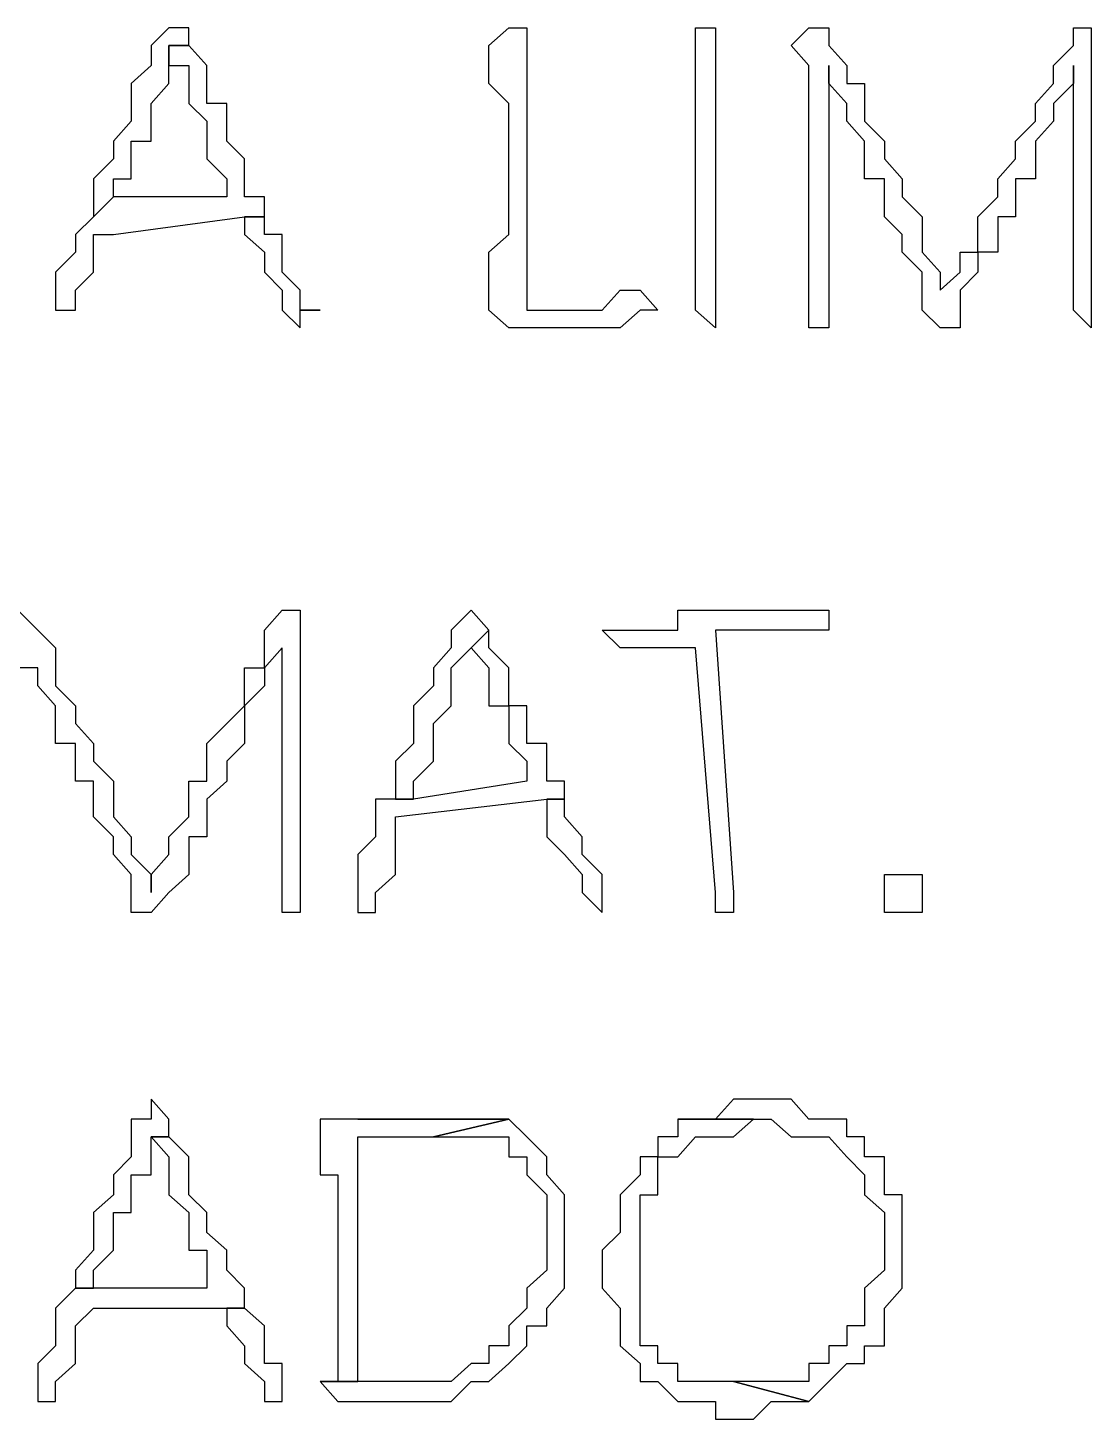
# Model space of a CAD drawing. Header units: millimetres. Extents: x -518.8 to -461.2, y 3.5 to 44.2.
# Drawn here: x -510.5876 to -510.2278, y 29.7676 to 30.2383 of the extents above; entities that cross this region are included whole.
import ezdxf

# ---------------------------------------------------------------- set-up
doc = ezdxf.new("R2010")
doc.units = ezdxf.units.MM
doc.header["$MEASUREMENT"] = 0
doc.layers.add('MYSOLIDS', color=7, linetype='Continuous')

msp = doc.modelspace()

# ---------------------------------------------------------------- linework, layer by layer
at = {"layer": 'MYSOLIDS'}
for points in [[(-510.53987, 30.2383), (-510.53987, 30.2383), (-510.53987, 30.2383), (-510.53987, 30.2383), (-510.54589, 30.23229), (-510.54589, 30.23229), (-510.54589, 30.22552), (-510.55265, 30.2195), (-510.55265, 30.21274), (-510.55265, 30.20672), (-510.55867, 30.19996), (-510.55867, 30.19996), (-510.55867, 30.19394), (-510.55867, 30.19394), (-510.56543, 30.18717), (-510.56543, 30.18116), (-510.56543, 30.17439), (-510.55867, 30.18116), (-510.55867, 30.18116), (-510.55867, 30.18717), (-510.55265, 30.18717), (-510.55265, 30.19394), (-510.55265, 30.19996), (-510.55265, 30.19996), (-510.54589, 30.19996), (-510.54589, 30.20672), (-510.54589, 30.21274), (-510.54589, 30.21274), (-510.53987, 30.2195), (-510.53987, 30.22552), (-510.53987, 30.23229), (-510.5331, 30.23229), (-510.5331, 30.2383), (-510.5331, 30.2383), (-510.53987, 30.2383), (-510.53987, 30.2383)], [(-510.41882, 30.14281), (-510.41882, 30.14281), (-510.41205, 30.14281), (-510.40604, 30.14281), (-510.40002, 30.14281), (-510.40002, 30.14281), (-510.39325, 30.14281), (-510.38724, 30.14958), (-510.38724, 30.14958), (-510.38047, 30.14958), (-510.38047, 30.14958), (-510.37446, 30.14281), (-510.37446, 30.14281), (-510.37446, 30.14281), (-510.37446, 30.14281), (-510.37446, 30.14281), (-510.38047, 30.14281), (-510.38724, 30.1368), (-510.38724, 30.1368), (-510.38724, 30.1368), (-510.39325, 30.1368), (-510.40002, 30.1368), (-510.40604, 30.1368), (-510.40604, 30.1368), (-510.41205, 30.1368), (-510.41882, 30.1368), (-510.41882, 30.1368), (-510.42483, 30.1368), (-510.42483, 30.1368), (-510.42483, 30.1368), (-510.42483, 30.1368), (-510.4316, 30.14281), (-510.4316, 30.14281), (-510.4316, 30.14958), (-510.4316, 30.14958), (-510.4316, 30.14958), (-510.4316, 30.15559), (-510.4316, 30.16236), (-510.42483, 30.16838), (-510.42483, 30.16838), (-510.42483, 30.17439), (-510.42483, 30.18116), (-510.42483, 30.18717), (-510.42483, 30.18717), (-510.42483, 30.19394), (-510.42483, 30.19394), (-510.42483, 30.19996), (-510.42483, 30.20672), (-510.42483, 30.20672), (-510.42483, 30.21274), (-510.4316, 30.2195), (-510.4316, 30.22552), (-510.4316, 30.22552), (-510.4316, 30.23229), (-510.4316, 30.23229), (-510.42483, 30.2383), (-510.42483, 30.2383), (-510.42483, 30.2383), (-510.42483, 30.2383), (-510.42483, 30.2383), (-510.42483, 30.2383), (-510.41882, 30.2383), (-510.41882, 30.2383), (-510.41882, 30.23229), (-510.41882, 30.23229), (-510.41882, 30.22552), (-510.41882, 30.2195), (-510.41882, 30.21274), (-510.41882, 30.21274), (-510.41882, 30.20672), (-510.41882, 30.19996), (-510.41882, 30.19394), (-510.41882, 30.19394), (-510.41882, 30.18717), (-510.41882, 30.18116), (-510.41882, 30.18116), (-510.41882, 30.17439), (-510.41882, 30.16838), (-510.41882, 30.16838), (-510.41882, 30.16838), (-510.41882, 30.16236), (-510.41882, 30.15559), (-510.41882, 30.14958), (-510.41882, 30.14958), (-510.41882, 30.14281), (-510.41882, 30.14281), (-510.41882, 30.14281), (-510.41882, 30.14281)], [(-510.35491, 30.18116), (-510.35491, 30.17439), (-510.35491, 30.16838), (-510.35491, 30.16838), (-510.35491, 30.16236), (-510.35491, 30.15559), (-510.35491, 30.14958), (-510.35491, 30.14958), (-510.35491, 30.14281), (-510.35491, 30.14281), (-510.35491, 30.14281), (-510.35491, 30.14281), (-510.35491, 30.1368), (-510.35491, 30.1368), (-510.36167, 30.14281), (-510.36167, 30.14281), (-510.36167, 30.14281), (-510.36167, 30.14281), (-510.36167, 30.14281), (-510.36167, 30.14281), (-510.36167, 30.14958), (-510.36167, 30.14958), (-510.36167, 30.15559), (-510.36167, 30.16236), (-510.36167, 30.16236), (-510.36167, 30.16838), (-510.36167, 30.17439), (-510.36167, 30.18116), (-510.36167, 30.18116), (-510.36167, 30.18717), (-510.36167, 30.19394), (-510.36167, 30.19996), (-510.36167, 30.19996), (-510.36167, 30.20672), (-510.36167, 30.21274), (-510.36167, 30.2195), (-510.36167, 30.2195), (-510.36167, 30.22552), (-510.36167, 30.23229), (-510.36167, 30.23229), (-510.36167, 30.23229), (-510.36167, 30.23229), (-510.36167, 30.2383), (-510.36167, 30.2383), (-510.35491, 30.2383), (-510.35491, 30.2383), (-510.35491, 30.2383), (-510.35491, 30.2383), (-510.35491, 30.23229), (-510.35491, 30.23229), (-510.35491, 30.23229), (-510.35491, 30.23229), (-510.35491, 30.22552), (-510.35491, 30.2195), (-510.35491, 30.2195), (-510.35491, 30.21274), (-510.35491, 30.20672), (-510.35491, 30.19996), (-510.35491, 30.19996), (-510.35491, 30.19394), (-510.35491, 30.18717), (-510.35491, 30.18116), (-510.35491, 30.18116), (-510.35491, 30.18116), (-510.35491, 30.18116), (-510.35491, 30.18116)], [(-510.31656, 30.22552), (-510.31656, 30.2195), (-510.31656, 30.21274), (-510.31656, 30.20672), (-510.31656, 30.20672), (-510.31656, 30.19996), (-510.31656, 30.19394), (-510.31656, 30.19394), (-510.31656, 30.18717), (-510.31656, 30.18116), (-510.31656, 30.18116), (-510.31656, 30.17439), (-510.31656, 30.17439), (-510.31656, 30.16838), (-510.31656, 30.16236), (-510.31656, 30.16236), (-510.31656, 30.15559), (-510.31656, 30.14958), (-510.31656, 30.14958), (-510.31656, 30.14281), (-510.31656, 30.1368), (-510.31656, 30.1368), (-510.32333, 30.1368), (-510.32333, 30.1368), (-510.32333, 30.1368), (-510.32333, 30.1368), (-510.32333, 30.14281), (-510.32333, 30.14281), (-510.32333, 30.14281), (-510.32333, 30.14281), (-510.32333, 30.14958), (-510.32333, 30.15559), (-510.32333, 30.16236), (-510.32333, 30.16236), (-510.32333, 30.16838), (-510.32333, 30.17439), (-510.32333, 30.18116), (-510.32333, 30.18116), (-510.32333, 30.18717), (-510.32333, 30.19394), (-510.32333, 30.19996), (-510.32333, 30.19996), (-510.32333, 30.20672), (-510.32333, 30.21274), (-510.32333, 30.2195), (-510.32333, 30.2195), (-510.32333, 30.22552), (-510.32934, 30.23229), (-510.32934, 30.23229), (-510.32934, 30.23229), (-510.32934, 30.23229), (-510.32333, 30.2383), (-510.32333, 30.2383), (-510.32333, 30.2383), (-510.32333, 30.2383), (-510.31656, 30.2383), (-510.31656, 30.23229), (-510.31656, 30.23229), (-510.31055, 30.22552), (-510.31055, 30.22552), (-510.31055, 30.2195), (-510.30453, 30.2195), (-510.30453, 30.21274), (-510.30453, 30.20672), (-510.30453, 30.20672), (-510.29777, 30.19996), (-510.29777, 30.19394), (-510.29777, 30.19394), (-510.29175, 30.18717), (-510.29175, 30.18116), (-510.29175, 30.18116), (-510.28498, 30.17439), (-510.28498, 30.16838), (-510.28498, 30.16838), (-510.28498, 30.16236), (-510.27897, 30.15559), (-510.27897, 30.15559), (-510.27897, 30.14958), (-510.27897, 30.14958), (-510.27897, 30.14958), (-510.2722, 30.15559), (-510.2722, 30.15559), (-510.2722, 30.16236), (-510.26619, 30.16236), (-510.26619, 30.16838), (-510.26619, 30.16838), (-510.26619, 30.17439), (-510.25942, 30.18116), (-510.25942, 30.18717), (-510.25942, 30.18717), (-510.2534, 30.19394), (-510.2534, 30.19996), (-510.24664, 30.20672), (-510.24664, 30.21274), (-510.24664, 30.21274), (-510.24062, 30.2195), (-510.24062, 30.22552), (-510.24062, 30.22552), (-510.24062, 30.22552), (-510.23386, 30.23229), (-510.23386, 30.2383), (-510.23386, 30.2383), (-510.23386, 30.2383), (-510.23386, 30.2383), (-510.22784, 30.2383), (-510.22784, 30.2383), (-510.22784, 30.23229), (-510.22784, 30.23229), (-510.22784, 30.14281), (-510.22784, 30.14281), (-510.22784, 30.14281), (-510.22784, 30.1368), (-510.22784, 30.1368), (-510.23386, 30.14281), (-510.23386, 30.14281), (-510.23386, 30.14281), (-510.23386, 30.14281), (-510.23386, 30.22552), (-510.23386, 30.2195), (-510.24062, 30.21274), (-510.24062, 30.20672), (-510.24664, 30.19996), (-510.24664, 30.19394), (-510.24664, 30.18717), (-510.2534, 30.18717), (-510.2534, 30.18116), (-510.2534, 30.17439), (-510.25942, 30.17439), (-510.25942, 30.16838), (-510.25942, 30.16838), (-510.25942, 30.16236), (-510.26619, 30.16236), (-510.26619, 30.15559), (-510.26619, 30.15559), (-510.26619, 30.15559), (-510.2722, 30.14958), (-510.2722, 30.14281), (-510.2722, 30.1368), (-510.27897, 30.1368), (-510.27897, 30.1368), (-510.27897, 30.1368), (-510.27897, 30.1368), (-510.28498, 30.14281), (-510.28498, 30.14958), (-510.28498, 30.14958), (-510.28498, 30.14958), (-510.28498, 30.15559), (-510.29175, 30.16236), (-510.29175, 30.16838), (-510.29175, 30.16838), (-510.29777, 30.17439), (-510.29777, 30.18116), (-510.29777, 30.18717), (-510.30453, 30.18717), (-510.30453, 30.19394), (-510.30453, 30.19996), (-510.30453, 30.19996), (-510.31055, 30.20672), (-510.31055, 30.20672), (-510.31055, 30.21274), (-510.31656, 30.2195), (-510.31656, 30.2195), (-510.31656, 30.22552), (-510.31656, 30.22552), (-510.31656, 30.22552), (-510.31656, 30.22552), (-510.31656, 30.22552)], [(-510.5331, 30.23229), (-510.53987, 30.23229), (-510.53987, 30.22552), (-510.5331, 30.22552), (-510.5331, 30.2195), (-510.5331, 30.21274), (-510.5331, 30.21274), (-510.52709, 30.20672), (-510.52709, 30.19996), (-510.52709, 30.19996), (-510.52709, 30.19394), (-510.52032, 30.18717), (-510.52032, 30.18717), (-510.52032, 30.18116), (-510.55867, 30.18116), (-510.56543, 30.17439), (-510.56543, 30.17439), (-510.57145, 30.16838), (-510.57145, 30.16838), (-510.57145, 30.16236), (-510.57145, 30.16236), (-510.57822, 30.15559), (-510.57822, 30.14958), (-510.57822, 30.14281), (-510.57822, 30.14281), (-510.57822, 30.14281), (-510.57145, 30.14281), (-510.57145, 30.14281), (-510.57145, 30.14281), (-510.57145, 30.14958), (-510.56543, 30.15559), (-510.56543, 30.15559), (-510.56543, 30.15559), (-510.56543, 30.16236), (-510.56543, 30.16838), (-510.55867, 30.16838), (-510.51431, 30.17439), (-510.50754, 30.17439), (-510.50754, 30.18116), (-510.51431, 30.18116), (-510.51431, 30.18717), (-510.51431, 30.19394), (-510.51431, 30.19394), (-510.52032, 30.19996), (-510.52032, 30.20672), (-510.52032, 30.20672), (-510.52032, 30.21274), (-510.52709, 30.21274), (-510.52709, 30.2195), (-510.52709, 30.2195), (-510.52709, 30.22552), (-510.52709, 30.22552), (-510.5331, 30.23229), (-510.5331, 30.23229)], [(-510.50754, 30.17439), (-510.51431, 30.17439), (-510.51431, 30.17439), (-510.51431, 30.16838), (-510.50754, 30.16236), (-510.50754, 30.16236), (-510.50754, 30.15559), (-510.50152, 30.14958), (-510.50152, 30.14281), (-510.50152, 30.14281), (-510.49551, 30.1368), (-510.49551, 30.1368), (-510.49551, 30.14281), (-510.48874, 30.14281), (-510.49551, 30.14281), (-510.49551, 30.14958), (-510.50152, 30.15559), (-510.50152, 30.16236), (-510.50152, 30.16838), (-510.50754, 30.16838), (-510.50754, 30.17439), (-510.50754, 30.17439)], [(-510.591, 30.04131), (-510.58423, 30.03454), (-510.58423, 30.03454), (-510.57822, 30.02853), (-510.57822, 30.02176), (-510.57822, 30.02176), (-510.57822, 30.01574), (-510.57822, 30.01574), (-510.57145, 30.00898), (-510.57145, 30.00898), (-510.57145, 30.00296), (-510.56543, 29.9962), (-510.56543, 29.99018), (-510.56543, 29.99018), (-510.55867, 29.98341), (-510.55867, 29.9774), (-510.55867, 29.9774), (-510.55867, 29.97138), (-510.55265, 29.96462), (-510.55265, 29.96462), (-510.55265, 29.9586), (-510.54589, 29.95183), (-510.54589, 29.95183), (-510.54589, 29.94582), (-510.54589, 29.95183), (-510.54589, 29.95183), (-510.53987, 29.9586), (-510.53987, 29.9586), (-510.53987, 29.96462), (-510.5331, 29.97138), (-510.5331, 29.97138), (-510.5331, 29.9774), (-510.5331, 29.98341), (-510.52709, 29.98341), (-510.52709, 29.99018), (-510.52709, 29.9962), (-510.52032, 30.00296), (-510.52032, 30.00296), (-510.51431, 30.00898), (-510.51431, 30.01574), (-510.51431, 30.02176), (-510.50754, 30.02176), (-510.50754, 30.02853), (-510.50754, 30.02853), (-510.50754, 30.03454), (-510.50152, 30.04131), (-510.50152, 30.04131), (-510.50152, 30.04131), (-510.50152, 30.04131), (-510.49551, 30.04131), (-510.49551, 30.04131), (-510.49551, 30.03454), (-510.49551, 30.03454), (-510.49551, 29.94582), (-510.49551, 29.93905), (-510.49551, 29.93905), (-510.50152, 29.93905), (-510.50152, 29.93905), (-510.50152, 29.93905), (-510.50152, 29.93905), (-510.50152, 29.94582), (-510.50152, 29.94582), (-510.50152, 30.02853), (-510.50754, 30.02176), (-510.50754, 30.01574), (-510.51431, 30.00898), (-510.51431, 30.00296), (-510.51431, 29.9962), (-510.52032, 29.99018), (-510.52032, 29.98341), (-510.52032, 29.98341), (-510.52709, 29.9774), (-510.52709, 29.97138), (-510.52709, 29.97138), (-510.52709, 29.96462), (-510.5331, 29.96462), (-510.5331, 29.9586), (-510.5331, 29.9586), (-510.5331, 29.9586), (-510.5331, 29.95183), (-510.53987, 29.94582), (-510.53987, 29.94582), (-510.54589, 29.93905), (-510.54589, 29.93905), (-510.54589, 29.93905), (-510.55265, 29.93905), (-510.55265, 29.93905), (-510.55265, 29.94582), (-510.55265, 29.94582), (-510.55265, 29.95183), (-510.55265, 29.95183), (-510.55867, 29.9586), (-510.55867, 29.9586), (-510.55867, 29.96462), (-510.56543, 29.97138), (-510.56543, 29.9774), (-510.56543, 29.98341), (-510.57145, 29.98341), (-510.57145, 29.99018), (-510.57145, 29.9962), (-510.57822, 29.9962), (-510.57822, 30.00296), (-510.57822, 30.00898), (-510.57822, 30.00898), (-510.58423, 30.01574), (-510.58423, 30.01574), (-510.58423, 30.02176), (-510.591, 30.02176)], [(-510.43761, 30.04131), (-510.43761, 30.04131), (-510.43761, 30.04131), (-510.43761, 30.04131), (-510.44438, 30.03454), (-510.44438, 30.03454), (-510.44438, 30.02853), (-510.4504, 30.02176), (-510.4504, 30.01574), (-510.45716, 30.00898), (-510.45716, 30.00296), (-510.45716, 29.9962), (-510.45716, 29.9962), (-510.46318, 29.99018), (-510.46318, 29.99018), (-510.46318, 29.98341), (-510.46318, 29.9774), (-510.45716, 29.9774), (-510.45716, 29.98341), (-510.45716, 29.98341), (-510.4504, 29.99018), (-510.4504, 29.9962), (-510.4504, 30.00296), (-510.4504, 30.00296), (-510.4504, 30.00296), (-510.44438, 30.00898), (-510.44438, 30.00898), (-510.44438, 30.01574), (-510.44438, 30.02176), (-510.43761, 30.02853), (-510.43761, 30.02853), (-510.4316, 30.03454), (-510.4316, 30.03454), (-510.43761, 30.04131), (-510.43761, 30.04131), (-510.43761, 30.04131)], [(-510.32333, 30.04131), (-510.32333, 30.04131), (-510.31656, 30.04131), (-510.31656, 30.04131), (-510.31656, 30.04131), (-510.31656, 30.04131), (-510.31656, 30.03454), (-510.31656, 30.03454), (-510.32333, 30.03454), (-510.32333, 30.03454), (-510.35491, 30.03454), (-510.34889, 29.94582), (-510.34889, 29.93905), (-510.34889, 29.93905), (-510.35491, 29.93905), (-510.35491, 29.93905), (-510.35491, 29.93905), (-510.35491, 29.93905), (-510.35491, 29.94582), (-510.35491, 29.94582), (-510.36167, 30.02853), (-510.36167, 30.02853), (-510.36769, 30.02853), (-510.37446, 30.02853), (-510.38047, 30.02853), (-510.38047, 30.02853), (-510.38724, 30.02853), (-510.38724, 30.02853), (-510.38724, 30.02853), (-510.38724, 30.02853), (-510.39325, 30.03454), (-510.39325, 30.03454), (-510.38724, 30.03454), (-510.38724, 30.03454), (-510.38724, 30.03454), (-510.38724, 30.03454), (-510.38047, 30.03454), (-510.38047, 30.03454), (-510.37446, 30.03454), (-510.36769, 30.03454), (-510.36769, 30.04131), (-510.36167, 30.04131), (-510.35491, 30.04131), (-510.32333, 30.04131), (-510.32333, 30.04131), (-510.32333, 30.04131)], [(-510.4316, 30.03454), (-510.43761, 30.02853), (-510.43761, 30.02853), (-510.4316, 30.02176), (-510.4316, 30.02176), (-510.4316, 30.01574), (-510.4316, 30.00898), (-510.42483, 30.00898), (-510.42483, 30.00296), (-510.42483, 29.9962), (-510.42483, 29.9962), (-510.41882, 29.99018), (-510.41882, 29.98341), (-510.41882, 29.98341), (-510.45716, 29.9774), (-510.46318, 29.9774), (-510.46995, 29.9774), (-510.46995, 29.97138), (-510.46995, 29.96462), (-510.46995, 29.96462), (-510.46995, 29.96462), (-510.47596, 29.9586), (-510.47596, 29.95183), (-510.47596, 29.94582), (-510.47596, 29.94582), (-510.47596, 29.93905), (-510.47596, 29.93905), (-510.46995, 29.93905), (-510.46995, 29.94582), (-510.46995, 29.94582), (-510.46318, 29.95183), (-510.46318, 29.95183), (-510.46318, 29.9586), (-510.46318, 29.96462), (-510.46318, 29.97138), (-510.46318, 29.97138), (-510.41205, 29.9774), (-510.40604, 29.9774), (-510.40604, 29.98341), (-510.41205, 29.98341), (-510.41205, 29.99018), (-510.41205, 29.9962), (-510.41882, 29.9962), (-510.41882, 30.00296), (-510.41882, 30.00296), (-510.41882, 30.00898), (-510.42483, 30.00898), (-510.42483, 30.01574), (-510.42483, 30.01574), (-510.42483, 30.02176), (-510.42483, 30.02176), (-510.4316, 30.02853), (-510.4316, 30.03454), (-510.4316, 30.03454)], [(-510.40604, 29.9774), (-510.41205, 29.9774), (-510.41205, 29.97138), (-510.41205, 29.97138), (-510.41205, 29.96462), (-510.40604, 29.9586), (-510.40604, 29.9586), (-510.40002, 29.95183), (-510.40002, 29.94582), (-510.40002, 29.94582), (-510.39325, 29.93905), (-510.39325, 29.93905), (-510.39325, 29.93905), (-510.39325, 29.94582), (-510.39325, 29.94582), (-510.39325, 29.95183), (-510.40002, 29.9586), (-510.40002, 29.96462), (-510.40002, 29.96462), (-510.40604, 29.97138), (-510.40604, 29.9774), (-510.40604, 29.9774)], [(-510.29175, 29.93905), (-510.29777, 29.93905), (-510.29777, 29.93905), (-510.29777, 29.94582), (-510.29777, 29.94582), (-510.29777, 29.95183), (-510.29175, 29.95183), (-510.29175, 29.95183), (-510.29175, 29.95183), (-510.28498, 29.95183), (-510.28498, 29.95183), (-510.28498, 29.94582), (-510.28498, 29.94582), (-510.28498, 29.94582), (-510.28498, 29.93905), (-510.29175, 29.93905), (-510.29175, 29.93905), (-510.29175, 29.93905), (-510.29175, 29.93905), (-510.29175, 29.93905)], [(-510.54589, 29.8759), (-510.54589, 29.8759), (-510.54589, 29.86913), (-510.54589, 29.86913), (-510.55265, 29.86913), (-510.55265, 29.86311), (-510.55265, 29.85635), (-510.55867, 29.85033), (-510.55867, 29.84356), (-510.56543, 29.83755), (-510.56543, 29.83078), (-510.56543, 29.83078), (-510.56543, 29.83078), (-510.56543, 29.82477), (-510.57145, 29.818), (-510.57145, 29.818), (-510.57145, 29.81199), (-510.56543, 29.81199), (-510.56543, 29.81199), (-510.56543, 29.818), (-510.55867, 29.82477), (-510.55867, 29.82477), (-510.55867, 29.83078), (-510.55867, 29.83078), (-510.55867, 29.83755), (-510.55265, 29.83755), (-510.55265, 29.84356), (-510.55265, 29.85033), (-510.54589, 29.85033), (-510.54589, 29.85635), (-510.54589, 29.86311), (-510.53987, 29.86311), (-510.53987, 29.86913), (-510.53987, 29.86913), (-510.54589, 29.8759), (-510.54589, 29.8759)], [(-510.34213, 29.8759), (-510.34213, 29.8759), (-510.34213, 29.8759), (-510.34889, 29.8759), (-510.35491, 29.86913), (-510.35491, 29.86913), (-510.36167, 29.86913), (-510.36769, 29.86913), (-510.34213, 29.86913), (-510.34213, 29.86913), (-510.33611, 29.86913), (-510.32934, 29.86311), (-510.32333, 29.86311), (-510.32333, 29.86311), (-510.31656, 29.86311), (-510.31055, 29.85635), (-510.31055, 29.85635), (-510.31055, 29.85635), (-510.30453, 29.85033), (-510.30453, 29.85033), (-510.30453, 29.84356), (-510.29777, 29.83755), (-510.29777, 29.83755), (-510.29777, 29.83078), (-510.29777, 29.82477), (-510.29777, 29.82477), (-510.29777, 29.818), (-510.29777, 29.818), (-510.30453, 29.81199), (-510.30453, 29.80522), (-510.30453, 29.80522), (-510.30453, 29.7992), (-510.31055, 29.7992), (-510.31055, 29.79244), (-510.31656, 29.79244), (-510.31656, 29.78642), (-510.32333, 29.78642), (-510.32333, 29.78041), (-510.32934, 29.78041), (-510.33611, 29.78041), (-510.33611, 29.78041), (-510.34213, 29.78041), (-510.34889, 29.78041), (-510.32333, 29.77364), (-510.31656, 29.78041), (-510.31656, 29.78041), (-510.31055, 29.78642), (-510.31055, 29.78642), (-510.30453, 29.78642), (-510.30453, 29.79244), (-510.29777, 29.79244), (-510.29777, 29.7992), (-510.29777, 29.80522), (-510.29777, 29.80522), (-510.29175, 29.81199), (-510.29175, 29.81199), (-510.29175, 29.818), (-510.29175, 29.82477), (-510.29175, 29.82477), (-510.29175, 29.83078), (-510.29175, 29.83078), (-510.29175, 29.83755), (-510.29175, 29.84356), (-510.29777, 29.84356), (-510.29777, 29.85033), (-510.29777, 29.85635), (-510.30453, 29.85635), (-510.30453, 29.86311), (-510.30453, 29.86311), (-510.31055, 29.86311), (-510.31055, 29.86913), (-510.31656, 29.86913), (-510.32333, 29.86913), (-510.32333, 29.86913), (-510.32934, 29.8759), (-510.33611, 29.8759), (-510.34213, 29.8759), (-510.34213, 29.8759)], [(-510.42483, 29.86913), (-510.4504, 29.86311), (-510.44438, 29.86311), (-510.44438, 29.86311), (-510.43761, 29.86311), (-510.4316, 29.86311), (-510.42483, 29.86311), (-510.42483, 29.85635), (-510.41882, 29.85635), (-510.41882, 29.85635), (-510.41882, 29.85635), (-510.41882, 29.85033), (-510.41205, 29.84356), (-510.41205, 29.84356), (-510.41205, 29.83755), (-510.41205, 29.83078), (-510.41205, 29.82477), (-510.41205, 29.82477), (-510.41205, 29.818), (-510.41882, 29.81199), (-510.41882, 29.81199), (-510.41882, 29.80522), (-510.41882, 29.80522), (-510.42483, 29.7992), (-510.42483, 29.79244), (-510.4316, 29.79244), (-510.4316, 29.78642), (-510.43761, 29.78642), (-510.43761, 29.78642), (-510.44438, 29.78041), (-510.4504, 29.78041), (-510.45716, 29.78041), (-510.45716, 29.78041), (-510.45716, 29.78041), (-510.46318, 29.78041), (-510.46995, 29.78041), (-510.46995, 29.78041), (-510.47596, 29.78041), (-510.48874, 29.78041), (-510.48273, 29.77364), (-510.48273, 29.77364), (-510.48273, 29.77364), (-510.48273, 29.77364), (-510.47596, 29.77364), (-510.46995, 29.77364), (-510.46318, 29.77364), (-510.46318, 29.77364), (-510.45716, 29.77364), (-510.4504, 29.77364), (-510.4504, 29.77364), (-510.44438, 29.77364), (-510.43761, 29.78041), (-510.43761, 29.78041), (-510.4316, 29.78041), (-510.4316, 29.78041), (-510.42483, 29.78642), (-510.42483, 29.78642), (-510.41882, 29.79244), (-510.41882, 29.79244), (-510.41882, 29.7992), (-510.41205, 29.7992), (-510.41205, 29.80522), (-510.41205, 29.80522), (-510.40604, 29.81199), (-510.40604, 29.818), (-510.40604, 29.82477), (-510.40604, 29.82477), (-510.40604, 29.83078), (-510.40604, 29.83078), (-510.40604, 29.83755), (-510.40604, 29.84356), (-510.40604, 29.84356), (-510.41205, 29.85033), (-510.41205, 29.85635), (-510.41205, 29.85635), (-510.41882, 29.86311), (-510.41882, 29.86311), (-510.41882, 29.86311), (-510.42483, 29.86913), (-510.42483, 29.86913)], [(-510.48273, 29.86913), (-510.48273, 29.86913), (-510.48874, 29.86913), (-510.48874, 29.86311), (-510.48874, 29.86311), (-510.48874, 29.85635), (-510.48874, 29.85033), (-510.48273, 29.85033), (-510.48273, 29.84356), (-510.48273, 29.83755), (-510.48273, 29.83078), (-510.48273, 29.83078), (-510.48273, 29.82477), (-510.48273, 29.818), (-510.48273, 29.81199), (-510.48273, 29.81199), (-510.48273, 29.80522), (-510.48273, 29.7992), (-510.48273, 29.79244), (-510.48273, 29.79244), (-510.48273, 29.78642), (-510.48273, 29.78041), (-510.48874, 29.78041), (-510.47596, 29.78041), (-510.47596, 29.78041), (-510.47596, 29.78642), (-510.47596, 29.79244), (-510.47596, 29.79244), (-510.47596, 29.7992), (-510.47596, 29.80522), (-510.47596, 29.81199), (-510.47596, 29.81199), (-510.47596, 29.818), (-510.47596, 29.818), (-510.47596, 29.82477), (-510.47596, 29.83078), (-510.47596, 29.83755), (-510.47596, 29.83755), (-510.47596, 29.84356), (-510.47596, 29.85033), (-510.47596, 29.85033), (-510.47596, 29.85635), (-510.47596, 29.86311), (-510.47596, 29.86311), (-510.46995, 29.86311), (-510.46995, 29.86311), (-510.46318, 29.86311), (-510.45716, 29.86311), (-510.45716, 29.86311), (-510.4504, 29.86311), (-510.4504, 29.86311), (-510.42483, 29.86913), (-510.42483, 29.86913), (-510.47596, 29.86913), (-510.48273, 29.86913), (-510.48273, 29.86913), (-510.48273, 29.86913)], [(-510.44438, 29.86913), (-510.4504, 29.86913), (-510.45716, 29.86913), (-510.45716, 29.86913), (-510.46318, 29.86913), (-510.46318, 29.86913), (-510.46995, 29.86913), (-510.47596, 29.86913), (-510.47596, 29.86913), (-510.42483, 29.86913), (-510.4316, 29.86913), (-510.43761, 29.86913), (-510.44438, 29.86913), (-510.44438, 29.86913), (-510.44438, 29.86913)], [(-510.36769, 29.86913), (-510.36769, 29.86311), (-510.37446, 29.86311), (-510.37446, 29.85635), (-510.38047, 29.85635), (-510.38047, 29.85635), (-510.38047, 29.85033), (-510.38724, 29.84356), (-510.38724, 29.84356), (-510.38724, 29.83755), (-510.38724, 29.83078), (-510.38724, 29.83078), (-510.39325, 29.82477), (-510.39325, 29.818), (-510.39325, 29.818), (-510.39325, 29.81199), (-510.38724, 29.80522), (-510.38724, 29.7992), (-510.38724, 29.7992), (-510.38724, 29.79244), (-510.38724, 29.79244), (-510.38047, 29.78642), (-510.38047, 29.78041), (-510.37446, 29.78041), (-510.37446, 29.78041), (-510.36769, 29.77364), (-510.36769, 29.77364), (-510.36167, 29.77364), (-510.35491, 29.77364), (-510.35491, 29.76762), (-510.34889, 29.76762), (-510.34889, 29.76762), (-510.34213, 29.76762), (-510.33611, 29.77364), (-510.32934, 29.77364), (-510.32934, 29.77364), (-510.32934, 29.77364), (-510.32333, 29.77364), (-510.34889, 29.78041), (-510.34889, 29.78041), (-510.35491, 29.78041), (-510.36167, 29.78041), (-510.36167, 29.78041), (-510.36769, 29.78041), (-510.36769, 29.78642), (-510.37446, 29.78642), (-510.37446, 29.78642), (-510.37446, 29.79244), (-510.38047, 29.79244), (-510.38047, 29.7992), (-510.38047, 29.80522), (-510.38047, 29.80522), (-510.38047, 29.81199), (-510.38047, 29.818), (-510.38047, 29.818), (-510.38047, 29.82477), (-510.38047, 29.83078), (-510.38047, 29.83755), (-510.38047, 29.83755), (-510.38047, 29.84356), (-510.37446, 29.84356), (-510.37446, 29.85033), (-510.37446, 29.85635), (-510.36769, 29.85635), (-510.36769, 29.85635), (-510.36167, 29.86311), (-510.35491, 29.86311), (-510.35491, 29.86311), (-510.34889, 29.86311), (-510.34213, 29.86913), (-510.34213, 29.86913), (-510.36769, 29.86913), (-510.36769, 29.86913)], [(-510.53987, 29.86311), (-510.54589, 29.86311), (-510.54589, 29.86311), (-510.53987, 29.85635), (-510.53987, 29.85033), (-510.53987, 29.85033), (-510.53987, 29.84356), (-510.5331, 29.83755), (-510.5331, 29.83755), (-510.5331, 29.83078), (-510.5331, 29.82477), (-510.52709, 29.82477), (-510.52709, 29.818), (-510.52709, 29.81199), (-510.56543, 29.81199), (-510.57145, 29.81199), (-510.57822, 29.80522), (-510.57822, 29.7992), (-510.57822, 29.7992), (-510.57822, 29.79244), (-510.57822, 29.79244), (-510.58423, 29.78642), (-510.58423, 29.78041), (-510.58423, 29.78041), (-510.58423, 29.77364), (-510.58423, 29.77364), (-510.57822, 29.77364), (-510.57822, 29.77364), (-510.57822, 29.77364), (-510.57822, 29.78041), (-510.57145, 29.78642), (-510.57145, 29.78642), (-510.57145, 29.79244), (-510.57145, 29.7992), (-510.57145, 29.7992), (-510.56543, 29.80522), (-510.52032, 29.80522), (-510.51431, 29.80522), (-510.51431, 29.81199), (-510.52032, 29.818), (-510.52032, 29.818), (-510.52032, 29.82477), (-510.52709, 29.83078), (-510.52709, 29.83078), (-510.52709, 29.83755), (-510.52709, 29.83755), (-510.5331, 29.84356), (-510.5331, 29.84356), (-510.5331, 29.85033), (-510.5331, 29.85033), (-510.5331, 29.85635), (-510.53987, 29.86311), (-510.53987, 29.86311), (-510.53987, 29.86311)], [(-510.51431, 29.80522), (-510.52032, 29.80522), (-510.52032, 29.80522), (-510.52032, 29.7992), (-510.52032, 29.7992), (-510.51431, 29.79244), (-510.51431, 29.78642), (-510.50754, 29.78041), (-510.50754, 29.78041), (-510.50754, 29.77364), (-510.50152, 29.77364), (-510.50152, 29.77364), (-510.50152, 29.77364), (-510.50152, 29.77364), (-510.50152, 29.78041), (-510.50152, 29.78642), (-510.50754, 29.78642), (-510.50754, 29.79244), (-510.50754, 29.7992), (-510.51431, 29.80522), (-510.51431, 29.80522), (-510.51431, 29.80522)]]:
    msp.add_lwpolyline(points, dxfattribs=at)

doc.saveas('drawing.dxf')
